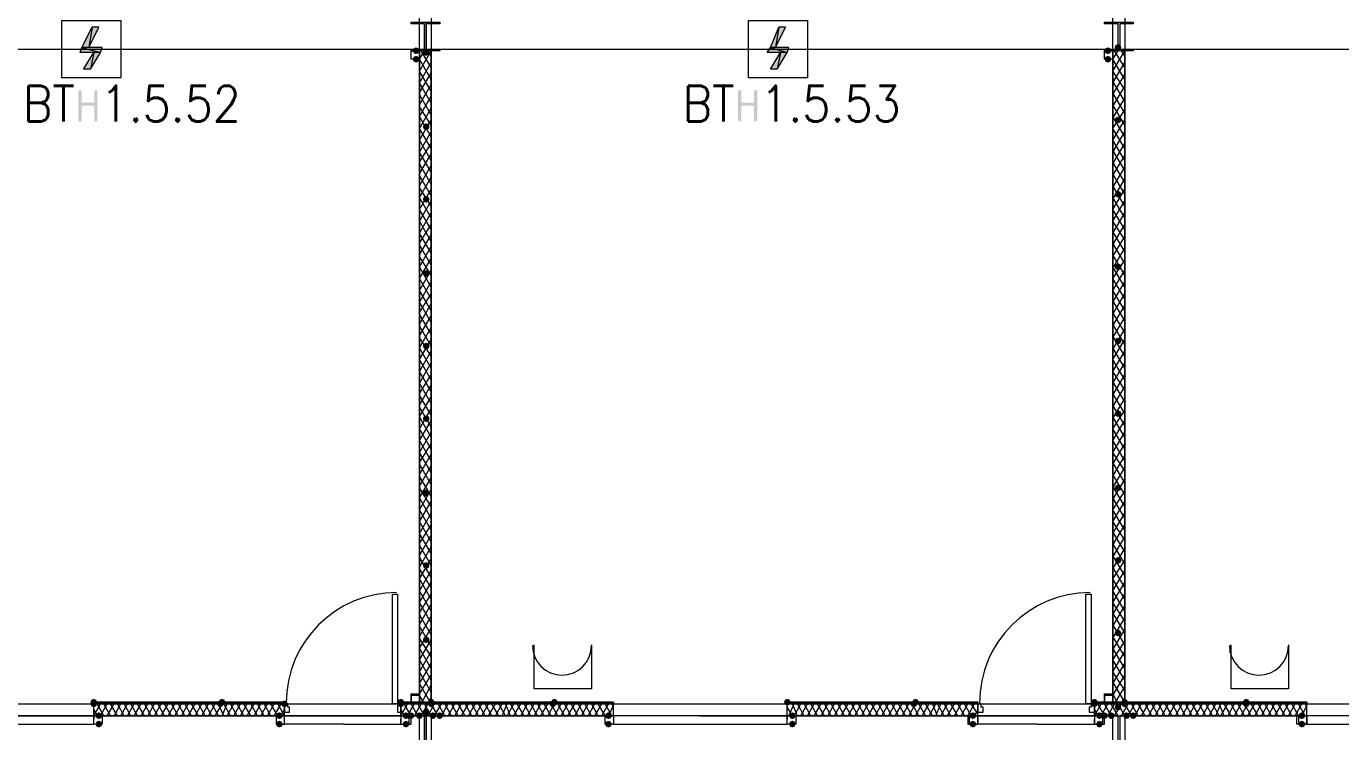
# Model space of a CAD drawing. Header units: millimetres. Extents: x 0 to 420, y 0 to 297.
# Drawn here: x 190.33 to 223.31, y 187.01 to 204.7 of the extents above; entities that cross this region are included whole.
import ezdxf

# ---------------------------------------------------------------- set-up
doc = ezdxf.new("R2010")
doc.units = ezdxf.units.MM
doc.styles.get("Standard").update_dxf_attribs({"font": 'STANDARD'})

msp = doc.modelspace()

# ---------------------------------------------------------------- hatches: boundary and pattern name
h = msp.add_hatch(color=1)
h.paths.add_polyline_path([(192.151001, 204.681666), (191.981668, 204.681666), (191.897001, 204.173666)], flags=0)
h.paths.add_polyline_path([(191.981668, 204.681666), (191.897001, 204.173666), (191.727668, 204.173666)], flags=0)
h = msp.add_hatch(color=1)
h.paths.add_polyline_path([(209.380668, 204.681666), (209.211334, 204.681666), (209.126668, 204.173666)], flags=0)
h.paths.add_polyline_path([(209.211334, 204.681666), (209.126668, 204.173666), (208.999668, 204.173666)], flags=0)
h = msp.add_hatch(color=1)
h.paths.add_polyline_path([(192.235668, 204.173666), (191.727668, 204.173666), (192.193334, 204.046666)], flags=0)
h.paths.add_polyline_path([(191.727668, 204.173666), (192.193334, 204.046666), (191.685334, 204.046666)], flags=0)
for color, points in [(7, [(200.194333, 204.089), (200.169463, 204.029204), (200.109667, 204.004333), (200.049871, 204.029204), (200.025, 204.089), (200.049871, 204.148796), (200.109667, 204.173667), (200.169462, 204.148796)]), (7, [(200.448333, 204.046667), (200.423463, 203.986871), (200.363667, 203.962), (200.303871, 203.986871), (200.279, 204.046667), (200.303871, 204.106462), (200.363667, 204.131333), (200.423462, 204.106463)]), (7, [(217.551, 204.089), (217.526129, 204.029204), (217.466333, 204.004333), (217.406538, 204.029204), (217.381667, 204.089), (217.406537, 204.148796), (217.466333, 204.173667), (217.526129, 204.148796)]), (7, [(217.805, 204.173667), (217.780129, 204.113871), (217.720333, 204.089), (217.660538, 204.113871), (217.635667, 204.173667), (217.660537, 204.233462), (217.720333, 204.258333), (217.780129, 204.233463)]), (7, [(200.194333, 203.877333), (200.169463, 203.817537), (200.109667, 203.792667), (200.049871, 203.817537), (200.025, 203.877333), (200.049871, 203.937129), (200.109667, 203.962), (200.169462, 203.937129)]), (7, [(217.551, 203.877333), (217.526129, 203.817537), (217.466333, 203.792667), (217.406538, 203.817537), (217.381667, 203.877333), (217.406537, 203.937129), (217.466333, 203.962), (217.526129, 203.937129)]), (7, [(191.637708, 202.350687), (191.637708, 203.067267), (191.647699, 203.097032), (191.677947, 203.106954), (191.707713, 203.097032), (191.717634, 203.067267), (191.717634, 202.788352), (192.035686, 202.788352), (192.035686, 203.067267), (192.045607, 203.097032), (192.075373, 203.106954), (192.105414, 203.097032), (192.115612, 203.067267), (192.115612, 202.350687), (192.105414, 202.320921), (192.075373, 202.310999), (192.045607, 202.320921), (192.035686, 202.350687), (192.035686, 202.708977), (191.717634, 202.708977), (191.717634, 202.350687), (191.707713, 202.320921), (191.677947, 202.310999), (191.647699, 202.320921)]), (7, [(208.190041, 202.350687), (208.190041, 203.067267), (208.200032, 203.097032), (208.23028, 203.106954), (208.260046, 203.097032), (208.269968, 203.067267), (208.269968, 202.788352), (208.588019, 202.788352), (208.588019, 203.067267), (208.597941, 203.097032), (208.627706, 203.106954), (208.657748, 203.097032), (208.667945, 203.067267), (208.667945, 202.350687), (208.657748, 202.320921), (208.627706, 202.310999), (208.597941, 202.320921), (208.588019, 202.350687), (208.588019, 202.708977), (208.269968, 202.708977), (208.269968, 202.350687), (208.260046, 202.320921), (208.23028, 202.310999), (208.200032, 202.320921)]), (7, [(200.448333, 202.184), (200.423463, 202.124204), (200.363667, 202.099333), (200.303871, 202.124204), (200.279, 202.184), (200.303871, 202.243796), (200.363667, 202.268667), (200.423462, 202.243796)]), (7, [(217.805, 202.353333), (217.780129, 202.293537), (217.720333, 202.268667), (217.660538, 202.293537), (217.635667, 202.353333), (217.660537, 202.413129), (217.720333, 202.438), (217.780129, 202.413129)]), (7, [(217.805, 200.490667), (217.780129, 200.430871), (217.720333, 200.406), (217.660538, 200.430871), (217.635667, 200.490667), (217.660537, 200.550462), (217.720333, 200.575333), (217.780129, 200.550463)]), (7, [(200.448333, 200.363667), (200.423463, 200.303871), (200.363667, 200.279), (200.303871, 200.303871), (200.279, 200.363667), (200.303871, 200.423462), (200.363667, 200.448333), (200.423462, 200.423463)]), (7, [(200.448333, 198.501), (200.423463, 198.441204), (200.363667, 198.416333), (200.303871, 198.441204), (200.279, 198.501), (200.303871, 198.560796), (200.363667, 198.585667), (200.423462, 198.560796)]), (7, [(217.805, 198.670333), (217.780129, 198.610537), (217.720333, 198.585667), (217.660538, 198.610537), (217.635667, 198.670333), (217.660537, 198.730129), (217.720333, 198.755), (217.780129, 198.730129)]), (7, [(217.805, 196.807667), (217.780129, 196.747871), (217.720333, 196.723), (217.660538, 196.747871), (217.635667, 196.807667), (217.660537, 196.867462), (217.720333, 196.892333), (217.780129, 196.867463)]), (7, [(200.448333, 196.680667), (200.423463, 196.620871), (200.363667, 196.596), (200.303871, 196.620871), (200.279, 196.680667), (200.303871, 196.740462), (200.363667, 196.765333), (200.423462, 196.740463)]), (7, [(200.448333, 194.860333), (200.423463, 194.800537), (200.363667, 194.775667), (200.303871, 194.800537), (200.279, 194.860333), (200.303871, 194.920129), (200.363667, 194.945), (200.423462, 194.920129)]), (7, [(217.805, 194.987333), (217.780129, 194.927537), (217.720333, 194.902667), (217.660538, 194.927537), (217.635667, 194.987333), (217.660537, 195.047129), (217.720333, 195.072), (217.780129, 195.047129)]), (7, [(200.448333, 192.997667), (200.423463, 192.937871), (200.363667, 192.913), (200.303871, 192.937871), (200.279, 192.997667), (200.303871, 193.057462), (200.363667, 193.082333), (200.423462, 193.057463)]), (7, [(217.805, 193.124667), (217.780129, 193.064871), (217.720333, 193.04), (217.660538, 193.064871), (217.635667, 193.124667), (217.660537, 193.184462), (217.720333, 193.209333), (217.780129, 193.184463)]), (7, [(217.805, 191.304333), (217.780129, 191.244537), (217.720333, 191.219667), (217.660538, 191.244537), (217.635667, 191.304333), (217.660537, 191.364129), (217.720333, 191.389), (217.780129, 191.364129)]), (7, [(200.448333, 191.177333), (200.423463, 191.117537), (200.363667, 191.092667), (200.303871, 191.117537), (200.279, 191.177333), (200.303871, 191.237129), (200.363667, 191.262), (200.423462, 191.237129)]), (7, [(200.448333, 189.314667), (200.423463, 189.254871), (200.363667, 189.23), (200.303871, 189.254871), (200.279, 189.314667), (200.303871, 189.374462), (200.363667, 189.399333), (200.423462, 189.374463)]), (7, [(217.805, 189.484), (217.780129, 189.424204), (217.720333, 189.399333), (217.660538, 189.424204), (217.635667, 189.484), (217.660537, 189.543796), (217.720333, 189.568667), (217.780129, 189.543796)]), (254, [(192.108667, 187.748333), (192.083796, 187.688538), (192.024, 187.663667), (191.964204, 187.688538), (191.939333, 187.748333), (191.964204, 187.808129), (192.024, 187.833), (192.083796, 187.808129)]), (254, [(192.108667, 187.748333), (192.083796, 187.688538), (192.024, 187.663667), (191.964204, 187.688538), (191.939333, 187.748333), (191.964204, 187.808129), (192.024, 187.833), (192.083796, 187.808129)]), (7, [(192.108667, 187.706), (192.083796, 187.646204), (192.024, 187.621333), (191.964204, 187.646204), (191.939333, 187.706), (191.964204, 187.765796), (192.024, 187.790667), (192.083796, 187.765796)]), (254, [(195.283667, 187.706), (195.258796, 187.646204), (195.199, 187.621333), (195.139204, 187.646204), (195.114333, 187.706), (195.139204, 187.765796), (195.199, 187.790667), (195.258796, 187.765796)]), (254, [(195.326, 187.748333), (195.301129, 187.688538), (195.241333, 187.663667), (195.181538, 187.688538), (195.156667, 187.748333), (195.181537, 187.808129), (195.241333, 187.833), (195.301129, 187.808129)]), (7, [(196.892333, 187.706), (196.867462, 187.646204), (196.807667, 187.621333), (196.747871, 187.646204), (196.723, 187.706), (196.747871, 187.765796), (196.807667, 187.790667), (196.867462, 187.765796)]), (254, [(199.813333, 187.748333), (199.788462, 187.688538), (199.728667, 187.663667), (199.668871, 187.688538), (199.644, 187.748333), (199.668871, 187.808129), (199.728667, 187.833), (199.788462, 187.808129)]), (254, [(199.813333, 187.706), (199.788462, 187.646204), (199.728667, 187.621333), (199.668871, 187.646204), (199.644, 187.706), (199.668871, 187.765796), (199.728667, 187.790667), (199.788462, 187.765796)]), (254, [(200.575333, 187.748333), (200.550462, 187.688538), (200.490667, 187.663667), (200.430871, 187.688538), (200.406, 187.748333), (200.430871, 187.808129), (200.490667, 187.833), (200.550462, 187.808129)]), (254, [(200.575333, 187.748333), (200.550462, 187.688538), (200.490667, 187.663667), (200.430871, 187.688538), (200.406, 187.748333), (200.430871, 187.808129), (200.490667, 187.833), (200.550462, 187.808129)]), (254, [(200.575333, 187.706), (200.550462, 187.646204), (200.490667, 187.621333), (200.430871, 187.646204), (200.406, 187.706), (200.430871, 187.765796), (200.490667, 187.790667), (200.550462, 187.765796)]), (254, [(200.575333, 187.706), (200.550462, 187.646204), (200.490667, 187.621333), (200.430871, 187.646204), (200.406, 187.706), (200.430871, 187.765796), (200.490667, 187.790667), (200.550462, 187.765796)]), (254, [(203.623333, 187.706), (203.598462, 187.646204), (203.538667, 187.621333), (203.478871, 187.646204), (203.454, 187.706), (203.478871, 187.765796), (203.538667, 187.790667), (203.598462, 187.765796)]), (254, [(203.665667, 187.748333), (203.640796, 187.688538), (203.581, 187.663667), (203.521204, 187.688538), (203.496333, 187.748333), (203.521204, 187.808129), (203.581, 187.833), (203.640796, 187.808129)]), (254, [(209.507667, 187.748333), (209.482796, 187.688538), (209.423, 187.663667), (209.363204, 187.688538), (209.338333, 187.748333), (209.363204, 187.808129), (209.423, 187.833), (209.482796, 187.808129)]), (254, [(209.507667, 187.748333), (209.482796, 187.688538), (209.423, 187.663667), (209.363204, 187.688538), (209.338333, 187.748333), (209.363204, 187.808129), (209.423, 187.833), (209.482796, 187.808129)]), (254, [(212.682667, 187.706), (212.657796, 187.646204), (212.598, 187.621333), (212.538204, 187.646204), (212.513333, 187.706), (212.538204, 187.765796), (212.598, 187.790667), (212.657796, 187.765796)]), (254, [(212.725, 187.748333), (212.700129, 187.688538), (212.640333, 187.663667), (212.580537, 187.688538), (212.555667, 187.748333), (212.580537, 187.808129), (212.640333, 187.833), (212.700129, 187.808129)]), (254, [(217.212333, 187.748333), (217.187462, 187.688538), (217.127667, 187.663667), (217.067871, 187.688538), (217.043, 187.748333), (217.067871, 187.808129), (217.127667, 187.833), (217.187462, 187.808129)]), (7, [(217.212333, 187.706), (217.187462, 187.646204), (217.127667, 187.621333), (217.067871, 187.646204), (217.043, 187.706), (217.067871, 187.765796), (217.127667, 187.790667), (217.187462, 187.765796)]), (254, [(217.212333, 187.706), (217.187462, 187.646204), (217.127667, 187.621333), (217.067871, 187.646204), (217.043, 187.706), (217.067871, 187.765796), (217.127667, 187.790667), (217.187462, 187.765796)]), (7, [(217.805, 187.621333), (217.780129, 187.561537), (217.720333, 187.536667), (217.660538, 187.561537), (217.635667, 187.621333), (217.660537, 187.681129), (217.720333, 187.706), (217.780129, 187.681129)]), (254, [(217.974333, 187.748333), (217.949462, 187.688538), (217.889667, 187.663667), (217.829871, 187.688538), (217.805, 187.748333), (217.829871, 187.808129), (217.889667, 187.833), (217.949462, 187.808129)]), (254, [(217.974333, 187.748333), (217.949462, 187.688538), (217.889667, 187.663667), (217.829871, 187.688538), (217.805, 187.748333), (217.829871, 187.808129), (217.889667, 187.833), (217.949462, 187.808129)]), (254, [(217.974333, 187.706), (217.949462, 187.646204), (217.889667, 187.621333), (217.829871, 187.646204), (217.805, 187.706), (217.829871, 187.765796), (217.889667, 187.790667), (217.949462, 187.765796)]), (254, [(217.974333, 187.706), (217.949462, 187.646204), (217.889667, 187.621333), (217.829871, 187.646204), (217.805, 187.706), (217.829871, 187.765796), (217.889667, 187.790667), (217.949462, 187.765796)]), (254, [(221.022333, 187.748333), (220.997462, 187.688538), (220.937667, 187.663667), (220.877871, 187.688538), (220.853, 187.748333), (220.877871, 187.808129), (220.937667, 187.833), (220.997462, 187.808129)]), (254, [(221.022333, 187.706), (220.997462, 187.646204), (220.937667, 187.621333), (220.877871, 187.646204), (220.853, 187.706), (220.877871, 187.765796), (220.937667, 187.790667), (220.997462, 187.765796)]), (7, [(192.235667, 187.409667), (192.210796, 187.349871), (192.151, 187.325), (192.091204, 187.349871), (192.066333, 187.409667), (192.091204, 187.469462), (192.151, 187.494333), (192.210796, 187.469463)]), (7, [(196.765333, 187.409667), (196.740462, 187.349871), (196.680667, 187.325), (196.620871, 187.349871), (196.596, 187.409667), (196.620871, 187.469462), (196.680667, 187.494333), (196.740462, 187.469463)]), (7, [(199.940333, 187.409667), (199.915462, 187.349871), (199.855667, 187.325), (199.795871, 187.349871), (199.771, 187.409667), (199.795871, 187.469462), (199.855667, 187.494333), (199.915462, 187.469463)]), (7, [(200.067333, 187.409667), (200.042463, 187.349871), (199.982667, 187.325), (199.922871, 187.349871), (199.898, 187.409667), (199.922871, 187.469462), (199.982667, 187.494333), (200.042462, 187.469463)]), (7, [(200.279, 187.409667), (200.254129, 187.349871), (200.194333, 187.325), (200.134538, 187.349871), (200.109667, 187.409667), (200.134537, 187.469462), (200.194333, 187.494333), (200.254129, 187.469463)]), (7, [(200.448333, 187.494333), (200.423463, 187.434537), (200.363667, 187.409667), (200.303871, 187.434537), (200.279, 187.494333), (200.303871, 187.554129), (200.363667, 187.579), (200.423462, 187.554129)]), (7, [(200.617667, 187.409667), (200.592796, 187.349871), (200.533, 187.325), (200.473204, 187.349871), (200.448333, 187.409667), (200.473204, 187.469462), (200.533, 187.494333), (200.592796, 187.469463)]), (7, [(200.787, 187.409667), (200.762129, 187.349871), (200.702333, 187.325), (200.642538, 187.349871), (200.617667, 187.409667), (200.642537, 187.469462), (200.702333, 187.494333), (200.762129, 187.469463)]), (7, [(205.020333, 187.409667), (204.995462, 187.349871), (204.935667, 187.325), (204.875871, 187.349871), (204.851, 187.409667), (204.875871, 187.469462), (204.935667, 187.494333), (204.995462, 187.469463)]), (7, [(209.634667, 187.409667), (209.609796, 187.349871), (209.55, 187.325), (209.490204, 187.349871), (209.465333, 187.409667), (209.490204, 187.469462), (209.55, 187.494333), (209.609796, 187.469463)]), (7, [(214.164333, 187.409667), (214.139462, 187.349871), (214.079667, 187.325), (214.019871, 187.349871), (213.995, 187.409667), (214.019871, 187.469462), (214.079667, 187.494333), (214.139462, 187.469463)]), (7, [(217.339333, 187.409667), (217.314462, 187.349871), (217.254667, 187.325), (217.194871, 187.349871), (217.17, 187.409667), (217.194871, 187.469462), (217.254667, 187.494333), (217.314462, 187.469463)]), (7, [(217.466333, 187.409667), (217.441462, 187.349871), (217.381667, 187.325), (217.321871, 187.349871), (217.297, 187.409667), (217.321871, 187.469462), (217.381667, 187.494333), (217.441462, 187.469463)]), (7, [(217.635667, 187.409667), (217.610796, 187.349871), (217.551, 187.325), (217.491204, 187.349871), (217.466333, 187.409667), (217.491204, 187.469462), (217.551, 187.494333), (217.610796, 187.469463)]), (7, [(218.016667, 187.409667), (217.991796, 187.349871), (217.932, 187.325), (217.872204, 187.349871), (217.847333, 187.409667), (217.872204, 187.469462), (217.932, 187.494333), (217.991796, 187.469463)]), (7, [(218.186, 187.409667), (218.161129, 187.349871), (218.101333, 187.325), (218.041538, 187.349871), (218.016667, 187.409667), (218.041537, 187.469462), (218.101333, 187.494333), (218.161129, 187.469463)]), (7, [(222.419333, 187.409667), (222.394463, 187.349871), (222.334667, 187.325), (222.274871, 187.349871), (222.25, 187.409667), (222.274871, 187.469462), (222.334667, 187.494333), (222.394462, 187.469463)]), (7, [(192.235667, 187.198), (192.210796, 187.138204), (192.151, 187.113333), (192.091204, 187.138204), (192.066333, 187.198), (192.091204, 187.257796), (192.151, 187.282667), (192.210796, 187.257796)]), (7, [(196.765333, 187.198), (196.740462, 187.138204), (196.680667, 187.113333), (196.620871, 187.138204), (196.596, 187.198), (196.620871, 187.257796), (196.680667, 187.282667), (196.740462, 187.257796)]), (7, [(199.940333, 187.198), (199.915462, 187.138204), (199.855667, 187.113333), (199.795871, 187.138204), (199.771, 187.198), (199.795871, 187.257796), (199.855667, 187.282667), (199.915462, 187.257796)]), (7, [(205.020333, 187.198), (204.995462, 187.138204), (204.935667, 187.113333), (204.875871, 187.138204), (204.851, 187.198), (204.875871, 187.257796), (204.935667, 187.282667), (204.995462, 187.257796)]), (7, [(209.634667, 187.198), (209.609796, 187.138204), (209.55, 187.113333), (209.490204, 187.138204), (209.465333, 187.198), (209.490204, 187.257796), (209.55, 187.282667), (209.609796, 187.257796)]), (7, [(214.164333, 187.198), (214.139462, 187.138204), (214.079667, 187.113333), (214.019871, 187.138204), (213.995, 187.198), (214.019871, 187.257796), (214.079667, 187.282667), (214.139462, 187.257796)]), (7, [(217.339333, 187.198), (217.314462, 187.138204), (217.254667, 187.113333), (217.194871, 187.138204), (217.17, 187.198), (217.194871, 187.257796), (217.254667, 187.282667), (217.314462, 187.257796)]), (7, [(222.419333, 187.198), (222.394463, 187.138204), (222.334667, 187.113333), (222.274871, 187.138204), (222.25, 187.198), (222.274871, 187.257796), (222.334667, 187.282667), (222.394462, 187.257796)])]:
    msp.add_hatch(color=color).paths.add_polyline_path(points, flags=0)
h = msp.add_hatch(color=1)
h.paths.add_polyline_path([(209.465334, 204.173666), (208.999668, 204.173666), (209.423001, 204.046666)], flags=0)
h.paths.add_polyline_path([(208.999668, 204.173666), (209.423001, 204.046666), (208.915001, 204.046666)], flags=0)
h = msp.add_hatch(color=1)
h.paths.add_polyline_path([(192.193334, 204.046666), (192.024001, 204.046666), (191.939334, 203.623333)], flags=0)
h.paths.add_polyline_path([(192.024001, 204.046666), (191.939334, 203.623333), (191.770001, 203.623333)], flags=0)
h = msp.add_hatch(color=1)
h.paths.add_polyline_path([(209.423001, 204.046666), (209.253668, 204.046666), (209.169001, 203.623333)], flags=0)
h.paths.add_polyline_path([(209.253668, 204.046666), (209.169001, 203.623333), (208.999668, 203.623333)], flags=0)
h = msp.add_hatch(color=7)
h.paths.add_polyline_path([(196.807667, 187.748333), (192.024, 187.748333), (196.807667, 187.706)], flags=0)
h.paths.add_polyline_path([(192.024, 187.748333), (196.807667, 187.706), (192.024, 187.706)], flags=0)
h = msp.add_hatch(color=7)
h.paths.add_polyline_path([(200.490667, 187.748333), (199.728667, 187.748333), (200.490667, 187.706)], flags=0)
h.paths.add_polyline_path([(199.728667, 187.748333), (200.490667, 187.706), (199.728667, 187.706)], flags=0)
h = msp.add_hatch(color=7)
h.paths.add_polyline_path([(205.062667, 187.748333), (200.490667, 187.748333), (205.062667, 187.706)], flags=0)
h.paths.add_polyline_path([(200.490667, 187.748333), (205.062667, 187.706), (200.490667, 187.706)], flags=0)
h = msp.add_hatch(color=7)
h.paths.add_polyline_path([(214.206667, 187.748333), (209.423, 187.748333), (214.206667, 187.706)], flags=0)
h.paths.add_polyline_path([(209.423, 187.748333), (214.206667, 187.706), (209.423, 187.706)], flags=0)
h = msp.add_hatch(color=7)
h.paths.add_polyline_path([(217.889667, 187.748333), (217.127667, 187.748333), (217.889667, 187.706)], flags=0)
h.paths.add_polyline_path([(217.127667, 187.748333), (217.889667, 187.706), (217.127667, 187.706)], flags=0)
h = msp.add_hatch(color=7)
h.paths.add_polyline_path([(222.461667, 187.748333), (217.889667, 187.748333), (222.461667, 187.706)], flags=0)
h.paths.add_polyline_path([(217.889667, 187.748333), (222.461667, 187.706), (217.889667, 187.706)], flags=0)

# ---------------------------------------------------------------- linework, layer by layer
at = {"color": 7, "lineweight": 0}
for points in [[(200.194333, 222.207667), (183.091667, 222.207667), (183.091667, 187.706), (200.194333, 187.706)], [(217.593333, 222.207667), (200.490667, 222.207667), (200.490667, 187.706), (217.593333, 187.706)], [(217.889667, 222.207667), (217.889667, 187.706), (234.992333, 187.706), (234.992333, 222.207667)], [(200.702333, 204.089), (199.982667, 204.089), (199.982667, 204.131333), (200.321333, 204.131333), (200.321333, 204.766333), (199.982667, 204.766333), (199.982667, 204.808667), (200.702333, 204.808667), (200.702333, 204.766333), (200.363667, 204.766333), (200.363667, 204.131333), (200.702333, 204.131333)], [(218.101333, 204.089), (217.381667, 204.089), (217.381667, 204.131333), (217.720333, 204.131333), (217.720333, 204.766333), (217.381667, 204.766333), (217.381667, 204.808667), (218.101333, 204.808667), (218.101333, 204.766333), (217.762667, 204.766333), (217.762667, 204.131333), (218.101333, 204.131333)], [(200.194333, 203.877333), (199.982667, 203.877333), (199.982667, 204.089), (200.194333, 204.089), (200.194333, 203.877333), (199.982667, 203.877333), (199.982667, 204.089), (200.194333, 204.089)], [(217.593333, 203.877333), (217.381667, 203.877333), (217.381667, 204.089), (217.593333, 204.089), (217.593333, 203.877333), (217.381667, 203.877333), (217.381667, 204.089), (217.593333, 204.089)], [(199.644, 190.457667), (199.644, 187.706), (199.517, 187.706), (199.517, 190.457667)], [(217.043, 190.457667), (217.043, 187.706), (216.916, 187.706), (216.916, 190.457667)], [(196.807667, 187.748333), (192.024, 187.748333), (196.807667, 187.706)], [(192.024, 187.748333), (196.807667, 187.706), (192.024, 187.706)], [(196.807667, 187.748333), (196.807667, 187.706), (192.024, 187.706), (192.024, 187.748333), (196.807667, 187.748333), (192.024, 187.748333), (192.024, 187.706), (196.807667, 187.706)], [(196.934667, 187.494333), (196.934667, 187.621333), (196.892333, 187.621333), (196.892333, 187.706), (196.807667, 187.706), (196.807667, 187.494333)], [(196.807667, 187.706), (196.807667, 187.494333)], [(199.728667, 187.494333), (199.728667, 187.706), (199.644, 187.706), (199.644, 187.621333), (199.644, 187.494333)], [(200.490667, 187.748333), (199.728667, 187.748333), (200.490667, 187.706)], [(199.728667, 187.748333), (200.490667, 187.706), (199.728667, 187.706)], [(199.728667, 187.706), (200.490667, 187.706), (200.490667, 187.748333), (199.728667, 187.748333)], [(199.728667, 187.706), (200.490667, 187.706), (200.490667, 187.748333), (199.728667, 187.748333)], [(199.728667, 187.706), (199.728667, 187.494333)], [(200.194333, 187.706), (199.982667, 187.706), (199.982667, 187.96), (200.194333, 187.96)], [(200.194333, 187.748333), (200.194333, 187.917667), (199.982667, 187.917667), (199.982667, 187.748333)], [(205.062667, 187.748333), (200.490667, 187.748333), (205.062667, 187.706)], [(200.490667, 187.748333), (205.062667, 187.706), (200.490667, 187.706)], [(205.062667, 187.748333), (205.062667, 187.706), (200.490667, 187.706), (200.490667, 187.748333), (205.062667, 187.748333), (200.490667, 187.748333), (200.490667, 187.706), (205.062667, 187.706)], [(214.206667, 187.748333), (209.423, 187.748333), (214.206667, 187.706)], [(209.423, 187.748333), (214.206667, 187.706), (209.423, 187.706)], [(214.206667, 187.748333), (214.206667, 187.706), (209.423, 187.706), (209.423, 187.748333), (214.206667, 187.748333), (209.423, 187.748333), (209.423, 187.706), (214.206667, 187.706)], [(214.333667, 187.494333), (214.333667, 187.621333), (214.291333, 187.621333), (214.291333, 187.706), (214.206667, 187.706), (214.206667, 187.494333)], [(214.206667, 187.706), (214.206667, 187.494333)], [(217.127667, 187.494333), (217.127667, 187.706), (217.043, 187.706), (217.043, 187.621333), (217.000667, 187.621333), (217.000667, 187.494333)], [(217.889667, 187.748333), (217.127667, 187.748333), (217.889667, 187.706)], [(217.127667, 187.748333), (217.889667, 187.706), (217.127667, 187.706)], [(217.127667, 187.706), (217.889667, 187.706), (217.889667, 187.748333), (217.127667, 187.748333)], [(217.127667, 187.706), (217.889667, 187.706), (217.889667, 187.748333), (217.127667, 187.748333)], [(217.127667, 187.706), (217.127667, 187.494333)], [(217.593333, 187.706), (217.381667, 187.706), (217.381667, 187.96), (217.593333, 187.96)], [(217.593333, 187.748333), (217.593333, 187.917667), (217.381667, 187.917667), (217.381667, 187.748333)], [(222.461667, 187.748333), (217.889667, 187.748333), (222.461667, 187.706)], [(217.889667, 187.748333), (222.461667, 187.706), (217.889667, 187.706)], [(222.461667, 187.748333), (222.461667, 187.706), (217.889667, 187.706), (217.889667, 187.748333), (222.461667, 187.748333), (217.889667, 187.748333), (217.889667, 187.706), (222.461667, 187.706)], [(200.194333, 187.409667), (183.091667, 187.409667), (183.091667, 176.276), (200.194333, 176.276)], [(196.596, 187.198), (196.807667, 187.198), (196.807667, 187.409667), (196.596, 187.409667), (196.596, 187.198), (196.807667, 187.198), (196.807667, 187.409667), (196.596, 187.409667)], [(200.702333, 186.69), (199.982667, 186.69), (199.982667, 186.732333), (200.321333, 186.732333), (200.321333, 187.409667), (199.982667, 187.409667), (200.702333, 187.409667), (200.363667, 187.409667), (200.363667, 186.732333), (200.702333, 186.732333)], [(217.593333, 187.409667), (200.490667, 187.409667), (200.490667, 176.276), (217.593333, 176.276)], [(204.851, 187.409667), (205.062667, 187.409667), (205.062667, 187.198), (204.851, 187.198), (204.851, 187.409667), (205.062667, 187.409667), (205.062667, 187.198), (204.851, 187.198)], [(213.952667, 187.198), (214.206667, 187.198), (214.206667, 187.409667), (213.952667, 187.409667)], [(213.995, 187.198), (213.995, 187.409667), (214.206667, 187.409667), (214.206667, 187.198)], [(218.101333, 186.69), (217.381667, 186.69), (217.381667, 186.732333), (217.720333, 186.732333), (217.720333, 187.409667), (217.381667, 187.409667), (218.101333, 187.409667), (217.762667, 187.409667), (217.762667, 186.732333), (218.101333, 186.732333)], [(217.889667, 176.276), (235.500333, 176.276), (235.500333, 187.409667), (217.889667, 187.409667)], [(222.207667, 187.409667), (222.461667, 187.409667), (222.461667, 187.198), (222.207667, 187.198)], [(222.25, 187.409667), (222.25, 187.198), (222.461667, 187.198), (222.461667, 187.409667)]]:
    msp.add_lwpolyline(points, close=True, dxfattribs=at)
at = {"color": 1, "lineweight": 0}
for points in [[(192.701334, 203.411666), (191.219668, 203.411666), (191.219668, 204.850999), (192.701334, 204.850999)], [(209.931001, 203.411666), (208.449334, 203.411666), (208.449334, 204.850999), (209.931001, 204.850999)], [(191.981668, 204.681666), (191.897001, 204.173666), (191.727668, 204.173666)], [(192.151001, 204.681666), (191.981668, 204.681666), (191.897001, 204.173666)], [(209.211334, 204.681666), (209.126668, 204.173666), (208.999668, 204.173666)], [(209.380668, 204.681666), (209.211334, 204.681666), (209.126668, 204.173666)], [(191.727668, 204.173666), (192.193334, 204.046666), (191.685334, 204.046666)], [(192.235668, 204.173666), (191.727668, 204.173666), (192.193334, 204.046666)], [(208.999668, 204.173666), (209.423001, 204.046666), (208.915001, 204.046666)], [(209.465334, 204.173666), (208.999668, 204.173666), (209.423001, 204.046666)], [(192.024001, 204.046666), (191.939334, 203.623333), (191.770001, 203.623333)], [(192.193334, 204.046666), (192.024001, 204.046666), (191.939334, 203.623333)], [(209.253668, 204.046666), (209.169001, 203.623333), (208.999668, 203.623333)], [(209.423001, 204.046666), (209.253668, 204.046666), (209.169001, 203.623333)]]:
    msp.add_lwpolyline(points, close=True, dxfattribs=at)
at = {"color": 7, "lineweight": 0}
for points in [[(200.363667, 204.089), (200.363667, 204.808667)], [(217.720333, 204.089), (217.720333, 204.808667)], [(199.982667, 204.089), (199.982667, 204.131333)], [(200.194333, 204.089), (200.194333, 204.131333)], [(200.533, 204.089), (200.533, 204.131333)], [(200.702333, 204.089), (200.702333, 204.131333)], [(217.381667, 204.089), (217.381667, 204.131333)], [(217.551, 204.089), (217.551, 204.131333)], [(217.932, 204.089), (217.932, 204.131333)], [(218.101333, 204.089), (218.101333, 204.131333)], [(200.194333, 203.877333), (200.321333, 204.089)], [(200.194333, 203.581), (200.490667, 204.089)], [(200.490667, 187.706), (200.490667, 204.089), (200.194333, 204.089), (200.194333, 187.706)], [(200.490667, 203.369333), (200.194333, 203.877333)], [(200.490667, 203.665667), (200.236667, 204.089)], [(200.490667, 203.962), (200.406, 204.089)], [(217.593333, 203.877333), (217.720333, 204.089)], [(217.593333, 203.581), (217.889667, 204.089)], [(217.889667, 187.706), (217.889667, 204.089), (217.593333, 204.089), (217.593333, 187.706)], [(217.889667, 203.369333), (217.593333, 203.877333)], [(217.889667, 203.665667), (217.635667, 204.089)], [(217.889667, 203.962), (217.805, 204.089)], [(200.194333, 203.284667), (200.490667, 203.792667)], [(200.490667, 203.073), (200.194333, 203.581)], [(200.194333, 203.030667), (200.490667, 203.538667)], [(217.593333, 203.284667), (217.889667, 203.792667)], [(217.889667, 203.115333), (217.593333, 203.581)], [(217.593333, 202.988333), (217.889667, 203.496333)], [(200.490667, 202.776667), (200.194333, 203.284667)], [(200.194333, 202.734333), (200.490667, 203.242333)], [(217.889667, 202.819), (217.593333, 203.327)], [(217.593333, 202.692), (217.889667, 203.2)], [(200.490667, 202.480333), (200.194333, 202.988333)], [(200.194333, 202.438), (200.490667, 202.946)], [(217.889667, 202.522667), (217.593333, 203.030667)], [(217.593333, 202.395667), (217.889667, 202.903667)], [(200.490667, 202.226333), (200.194333, 202.692)], [(200.194333, 202.141667), (200.490667, 202.649667)], [(217.889667, 202.226333), (217.593333, 202.734333)], [(217.593333, 202.141667), (217.889667, 202.607333)], [(200.490667, 201.93), (200.194333, 202.438)], [(200.194333, 201.845333), (200.490667, 202.353333)], [(217.889667, 201.93), (217.593333, 202.438)], [(217.593333, 201.845333), (217.889667, 202.353333)], [(200.490667, 201.633667), (200.194333, 202.141667)], [(200.194333, 201.549), (200.490667, 202.057)], [(200.490667, 201.337333), (200.194333, 201.845333)], [(217.889667, 201.633667), (217.593333, 202.141667)], [(217.593333, 201.549), (217.889667, 202.057)], [(217.889667, 201.337333), (217.593333, 201.845333)], [(200.194333, 201.295), (200.490667, 201.760667)], [(200.490667, 201.041), (200.194333, 201.549)], [(200.194333, 200.998667), (200.490667, 201.506667)], [(217.593333, 201.252667), (217.889667, 201.760667)], [(217.889667, 201.083333), (217.593333, 201.591333)], [(200.490667, 200.744667), (200.194333, 201.252667)], [(200.194333, 200.702333), (200.490667, 201.210333)], [(217.593333, 200.956333), (217.889667, 201.464333)], [(217.889667, 200.787), (217.593333, 201.295)], [(217.593333, 200.66), (217.889667, 201.168)], [(200.490667, 200.448333), (200.194333, 200.956333)], [(200.194333, 200.406), (200.490667, 200.914)], [(217.889667, 200.490667), (217.593333, 200.998667)], [(217.593333, 200.363667), (217.889667, 200.871667)], [(200.490667, 200.194333), (200.194333, 200.66)], [(200.194333, 200.109667), (200.490667, 200.617667)], [(217.889667, 200.194333), (217.593333, 200.702333)], [(217.593333, 200.109667), (217.889667, 200.617667)], [(200.490667, 199.898), (200.194333, 200.406)], [(200.194333, 199.813333), (200.490667, 200.321333)], [(217.889667, 199.898), (217.593333, 200.406)], [(217.593333, 199.813333), (217.889667, 200.321333)], [(200.490667, 199.601667), (200.194333, 200.109667)], [(200.194333, 199.517), (200.490667, 200.025)], [(217.889667, 199.601667), (217.593333, 200.109667)], [(217.593333, 199.517), (217.889667, 200.025)], [(200.490667, 199.305333), (200.194333, 199.813333)], [(200.194333, 199.263), (200.490667, 199.728667)], [(200.490667, 199.009), (200.194333, 199.517)], [(217.889667, 199.347667), (217.593333, 199.813333)], [(217.593333, 199.220667), (217.889667, 199.728667)], [(217.889667, 199.051333), (217.593333, 199.559333)], [(200.194333, 198.966667), (200.490667, 199.474667)], [(200.490667, 198.712667), (200.194333, 199.220667)], [(217.593333, 198.924333), (217.889667, 199.432333)], [(217.889667, 198.755), (217.593333, 199.263)], [(200.194333, 198.670333), (200.490667, 199.178333)], [(200.490667, 198.458667), (200.194333, 198.924333)], [(200.194333, 198.374), (200.490667, 198.882)], [(217.593333, 198.628), (217.889667, 199.136)], [(217.889667, 198.458667), (217.593333, 198.966667)], [(200.490667, 198.162333), (200.194333, 198.670333)], [(200.194333, 198.077667), (200.490667, 198.585667)], [(217.593333, 198.374), (217.889667, 198.839667)], [(217.889667, 198.162333), (217.593333, 198.670333)], [(217.593333, 198.077667), (217.889667, 198.585667)], [(200.490667, 197.866), (200.194333, 198.374)], [(200.194333, 197.781333), (200.490667, 198.289333)], [(217.889667, 197.866), (217.593333, 198.374)], [(217.593333, 197.781333), (217.889667, 198.289333)], [(200.490667, 197.569667), (200.194333, 198.077667)], [(200.194333, 197.527333), (200.490667, 197.993)], [(217.889667, 197.569667), (217.593333, 198.077667)], [(217.593333, 197.485), (217.889667, 197.993)], [(200.490667, 197.273333), (200.194333, 197.781333)], [(200.194333, 197.231), (200.490667, 197.739)], [(217.889667, 197.315667), (217.593333, 197.823667)], [(217.593333, 197.188667), (217.889667, 197.696667)], [(200.490667, 196.977), (200.194333, 197.485)], [(200.194333, 196.934667), (200.490667, 197.442667)], [(217.889667, 197.019333), (217.593333, 197.527333)], [(217.593333, 196.892333), (217.889667, 197.400333)], [(217.889667, 196.723), (217.593333, 197.231)], [(200.490667, 196.680667), (200.194333, 197.188667)], [(200.194333, 196.638333), (200.490667, 197.146333)], [(200.490667, 196.426667), (200.194333, 196.892333)], [(217.593333, 196.596), (217.889667, 197.104)], [(217.889667, 196.426667), (217.593333, 196.934667)], [(200.194333, 196.342), (200.490667, 196.85)], [(200.490667, 196.130333), (200.194333, 196.638333)], [(200.194333, 196.045667), (200.490667, 196.553667)], [(217.593333, 196.342), (217.889667, 196.85)], [(217.889667, 196.130333), (217.593333, 196.638333)], [(217.593333, 196.045667), (217.889667, 196.553667)], [(200.490667, 195.834), (200.194333, 196.342)], [(200.194333, 195.749333), (200.490667, 196.257333)], [(217.889667, 195.834), (217.593333, 196.342)], [(217.593333, 195.749333), (217.889667, 196.257333)], [(200.490667, 195.537667), (200.194333, 196.045667)], [(200.194333, 195.495333), (200.490667, 195.961)], [(217.889667, 195.58), (217.593333, 196.045667)], [(217.593333, 195.453), (217.889667, 195.961)], [(200.490667, 195.241333), (200.194333, 195.749333)], [(200.194333, 195.199), (200.490667, 195.707)], [(217.889667, 195.283667), (217.593333, 195.791667)], [(217.593333, 195.156667), (217.889667, 195.664667)], [(200.490667, 194.945), (200.194333, 195.453)], [(200.194333, 194.902667), (200.490667, 195.410667)], [(217.889667, 194.987333), (217.593333, 195.495333)], [(217.593333, 194.860333), (217.889667, 195.368333)], [(200.490667, 194.648667), (200.194333, 195.156667)], [(200.194333, 194.606333), (200.490667, 195.114333)], [(200.490667, 194.394667), (200.194333, 194.902667)], [(217.889667, 194.691), (217.593333, 195.199)], [(217.593333, 194.606333), (217.889667, 195.072)], [(217.889667, 194.394667), (217.593333, 194.902667)], [(200.194333, 194.31), (200.490667, 194.818)], [(200.490667, 194.098333), (200.194333, 194.606333)], [(217.593333, 194.31), (217.889667, 194.818)], [(217.889667, 194.098333), (217.593333, 194.606333)], [(200.194333, 194.013667), (200.490667, 194.521667)], [(200.490667, 193.802), (200.194333, 194.31)], [(217.593333, 194.013667), (217.889667, 194.521667)], [(217.889667, 193.802), (217.593333, 194.31)], [(200.194333, 193.759667), (200.490667, 194.225333)], [(200.490667, 193.505667), (200.194333, 194.013667)], [(200.194333, 193.463333), (200.490667, 193.971333)], [(217.593333, 193.717333), (217.889667, 194.225333)], [(217.889667, 193.548), (217.593333, 194.013667)], [(217.593333, 193.421), (217.889667, 193.929)], [(200.490667, 193.209333), (200.194333, 193.717333)], [(200.194333, 193.167), (200.490667, 193.675)], [(217.889667, 193.251667), (217.593333, 193.759667)], [(217.593333, 193.124667), (217.889667, 193.632667)], [(200.490667, 192.913), (200.194333, 193.421)], [(200.194333, 192.870667), (200.490667, 193.378667)], [(217.889667, 192.955333), (217.593333, 193.463333)], [(217.593333, 192.828333), (217.889667, 193.336333)], [(200.490667, 192.659), (200.194333, 193.124667)], [(200.194333, 192.574333), (200.490667, 193.082333)], [(217.889667, 192.659), (217.593333, 193.167)], [(217.593333, 192.574333), (217.889667, 193.04)], [(200.490667, 192.362667), (200.194333, 192.870667)], [(200.194333, 192.278), (200.490667, 192.786)], [(217.889667, 192.362667), (217.593333, 192.870667)], [(217.593333, 192.278), (217.889667, 192.786)], [(200.490667, 192.066333), (200.194333, 192.574333)], [(200.194333, 191.981667), (200.490667, 192.489667)], [(200.490667, 191.77), (200.194333, 192.278)], [(217.889667, 192.066333), (217.593333, 192.574333)], [(217.593333, 191.981667), (217.889667, 192.489667)], [(217.889667, 191.812333), (217.593333, 192.278)], [(200.194333, 191.727667), (200.490667, 192.193333)], [(200.490667, 191.473667), (200.194333, 191.981667)], [(200.194333, 191.431333), (200.490667, 191.939333)], [(217.593333, 191.685333), (217.889667, 192.193333)], [(217.889667, 191.516), (217.593333, 192.024)], [(200.490667, 191.177333), (200.194333, 191.685333)], [(200.194333, 191.135), (200.490667, 191.643)], [(217.593333, 191.389), (217.889667, 191.897)], [(217.889667, 191.219667), (217.593333, 191.727667)], [(217.593333, 191.092667), (217.889667, 191.600667)], [(200.490667, 190.881), (200.194333, 191.389)], [(200.194333, 190.838667), (200.490667, 191.346667)], [(217.889667, 190.923333), (217.593333, 191.431333)], [(217.593333, 190.838667), (217.889667, 191.304333)], [(200.490667, 190.627), (200.194333, 191.092667)], [(200.194333, 190.542333), (200.490667, 191.050333)], [(217.889667, 190.627), (217.593333, 191.135)], [(217.593333, 190.542333), (217.889667, 191.050333)], [(200.490667, 190.330667), (200.194333, 190.838667)], [(200.194333, 190.246), (200.490667, 190.754)], [(217.889667, 190.330667), (217.593333, 190.838667)], [(217.593333, 190.246), (217.889667, 190.754)], [(199.622833, 190.5), (199.339325, 190.485684), (199.064006, 190.443666), (198.798272, 190.37534), (198.543515, 190.282099), (198.30113, 190.165337), (198.072509, 190.026448), (197.859048, 189.866824), (197.662139, 189.687861), (197.483176, 189.490952), (197.323552, 189.277491), (197.184663, 189.04887), (197.067901, 188.806485), (196.97466, 188.551728), (196.906334, 188.285994), (196.864316, 188.010675), (196.85, 187.727167)], [(200.490667, 190.034333), (200.194333, 190.542333)], [(200.194333, 189.992), (200.490667, 190.457667)], [(217.021833, 190.5), (216.738325, 190.485684), (216.463006, 190.443666), (216.197272, 190.37534), (215.942515, 190.282099), (215.70013, 190.165337), (215.471509, 190.026448), (215.258048, 189.866824), (215.061139, 189.687861), (214.882176, 189.490952), (214.722552, 189.277491), (214.583663, 189.04887), (214.466901, 188.806485), (214.37366, 188.551728), (214.305334, 188.285994), (214.263316, 188.010675), (214.249, 187.727167)], [(217.889667, 190.034333), (217.593333, 190.542333)], [(217.593333, 189.949667), (217.889667, 190.457667)], [(200.490667, 189.738), (200.194333, 190.246)], [(200.194333, 189.695667), (200.490667, 190.203667)], [(200.490667, 189.441667), (200.194333, 189.949667)], [(217.889667, 189.780333), (217.593333, 190.246)], [(217.593333, 189.653333), (217.889667, 190.161333)], [(217.889667, 189.484), (217.593333, 189.992)], [(200.194333, 189.399333), (200.490667, 189.907333)], [(200.490667, 189.145333), (200.194333, 189.653333)], [(217.593333, 189.357), (217.889667, 189.865)], [(217.889667, 189.187667), (217.593333, 189.695667)], [(200.194333, 189.103), (200.490667, 189.611)], [(200.490667, 188.891333), (200.194333, 189.357)], [(200.194333, 188.806667), (200.490667, 189.314667)], [(217.593333, 189.060667), (217.889667, 189.568667)], [(217.889667, 188.891333), (217.593333, 189.399333)], [(200.490667, 188.595), (200.194333, 189.103)], [(200.194333, 188.510333), (200.490667, 189.018333)], [(217.593333, 188.806667), (217.889667, 189.272333)], [(217.889667, 188.595), (217.593333, 189.103)], [(217.593333, 188.510333), (217.889667, 189.018333)], [(200.490667, 188.298667), (200.194333, 188.806667)], [(200.194333, 188.214), (200.490667, 188.722)], [(217.889667, 188.298667), (217.593333, 188.806667)], [(217.593333, 188.214), (217.889667, 188.722)], [(200.490667, 188.002333), (200.194333, 188.510333)], [(200.194333, 187.96), (200.490667, 188.425667)], [(217.889667, 188.044667), (217.593333, 188.510333)], [(217.593333, 187.917667), (217.889667, 188.425667)], [(200.490667, 187.706), (200.194333, 188.214)], [(200.236667, 187.706), (200.490667, 188.171667)], [(217.889667, 187.748333), (217.593333, 188.256333)], [(217.635667, 187.706), (217.889667, 188.129333)], [(196.807667, 187.748333), (192.024, 187.748333), (196.807667, 187.748333), (192.024, 187.706)], [(192.024, 187.409667), (192.193333, 187.706)], [(192.024, 187.409667), (192.024, 187.706)], [(192.024, 187.409667), (192.024, 187.706)], [(196.807667, 187.706), (192.024, 187.706)], [(192.278, 187.409667), (192.108667, 187.706)], [(192.193333, 187.409667), (192.362667, 187.706)], [(192.447333, 187.409667), (192.278, 187.706)], [(192.362667, 187.409667), (192.532, 187.706)], [(192.616667, 187.409667), (192.447333, 187.706)], [(192.532, 187.409667), (192.701333, 187.706)], [(192.786, 187.409667), (192.616667, 187.706)], [(192.701333, 187.409667), (192.870667, 187.706)], [(192.955333, 187.409667), (192.786, 187.706)], [(192.870667, 187.409667), (193.04, 187.706)], [(193.124667, 187.409667), (192.955333, 187.706)], [(193.04, 187.409667), (193.209333, 187.706)], [(193.294, 187.409667), (193.124667, 187.706)], [(193.209333, 187.409667), (193.378667, 187.706)], [(193.463333, 187.409667), (193.294, 187.706)], [(193.378667, 187.409667), (193.548, 187.706)], [(193.632667, 187.409667), (193.463333, 187.706)], [(193.548, 187.409667), (193.717333, 187.706)], [(193.802, 187.409667), (193.632667, 187.706)], [(193.717333, 187.409667), (193.886667, 187.706)], [(193.971333, 187.409667), (193.802, 187.706)], [(193.886667, 187.409667), (194.056, 187.706)], [(194.140667, 187.409667), (193.971333, 187.706)], [(194.056, 187.409667), (194.225333, 187.706)], [(194.31, 187.409667), (194.140667, 187.706)], [(194.225333, 187.409667), (194.394667, 187.706)], [(194.479333, 187.409667), (194.31, 187.706)], [(194.394667, 187.409667), (194.564, 187.706)], [(194.648667, 187.409667), (194.479333, 187.706)], [(194.564, 187.409667), (194.733333, 187.706)], [(194.818, 187.409667), (194.648667, 187.706)], [(194.733333, 187.409667), (194.902667, 187.706)], [(194.987333, 187.409667), (194.818, 187.706)], [(194.902667, 187.409667), (195.072, 187.706)], [(195.156667, 187.409667), (194.987333, 187.706)], [(195.072, 187.409667), (195.241333, 187.706)], [(195.283667, 187.409667), (195.156667, 187.706)], [(195.241333, 187.409667), (195.368333, 187.706)], [(195.453, 187.409667), (195.283667, 187.706)], [(195.368333, 187.409667), (195.537667, 187.706)], [(195.622333, 187.409667), (195.453, 187.706)], [(195.537667, 187.409667), (195.707, 187.706)], [(195.791667, 187.409667), (195.622333, 187.706)], [(195.707, 187.409667), (195.876333, 187.706)], [(195.961, 187.409667), (195.791667, 187.706)], [(195.876333, 187.409667), (196.045667, 187.706)], [(196.130333, 187.409667), (195.961, 187.706)], [(196.045667, 187.409667), (196.215, 187.706)], [(196.299667, 187.409667), (196.130333, 187.706)], [(196.215, 187.409667), (196.384333, 187.706)], [(196.469, 187.409667), (196.299667, 187.706)], [(196.384333, 187.409667), (196.553667, 187.706)], [(196.638333, 187.409667), (196.469, 187.706)], [(196.553667, 187.409667), (196.723, 187.706)], [(196.807667, 187.409667), (196.638333, 187.706)], [(196.807667, 187.409667), (196.807667, 187.494333), (196.807667, 187.706)], [(200.490667, 187.706), (199.728667, 187.706), (200.490667, 187.748333), (199.728667, 187.748333)], [(199.728667, 187.409667), (199.898, 187.706)], [(199.728667, 187.409667), (199.728667, 187.494333), (199.728667, 187.706)], [(200.194333, 187.706), (199.728667, 187.706)], [(199.982667, 187.409667), (199.813333, 187.706)], [(199.898, 187.409667), (200.067333, 187.706)], [(200.152, 187.409667), (199.982667, 187.706)], [(200.067333, 187.409667), (200.236667, 187.706)], [(200.109667, 187.917667), (200.109667, 187.96)], [(200.109667, 187.706), (200.109667, 187.748333)], [(200.321333, 187.409667), (200.152, 187.706)], [(200.321333, 187.706), (200.194333, 187.917667)], [(200.236667, 187.409667), (200.406, 187.706)], [(200.490667, 187.409667), (200.321333, 187.706)], [(200.406, 187.706), (200.490667, 187.875333)], [(200.406, 187.409667), (200.575333, 187.706)], [(205.062667, 187.748333), (200.490667, 187.748333), (205.062667, 187.748333), (200.490667, 187.706)], [(200.66, 187.409667), (200.490667, 187.706)], [(205.062667, 187.706), (200.490667, 187.706)], [(200.575333, 187.409667), (200.744667, 187.706)], [(200.829333, 187.409667), (200.66, 187.706)], [(200.744667, 187.409667), (200.914, 187.706)], [(200.998667, 187.409667), (200.829333, 187.706)], [(200.914, 187.409667), (201.083333, 187.706)], [(201.168, 187.409667), (200.998667, 187.706)], [(201.083333, 187.409667), (201.252667, 187.706)], [(201.337333, 187.409667), (201.168, 187.706)], [(201.252667, 187.409667), (201.422, 187.706)], [(201.506667, 187.409667), (201.337333, 187.706)], [(201.422, 187.409667), (201.591333, 187.706)], [(201.676, 187.409667), (201.506667, 187.706)], [(201.591333, 187.409667), (201.760667, 187.706)], [(201.845333, 187.409667), (201.676, 187.706)], [(201.760667, 187.409667), (201.93, 187.706)], [(202.014667, 187.409667), (201.845333, 187.706)], [(201.93, 187.409667), (202.099333, 187.706)], [(202.184, 187.409667), (202.014667, 187.706)], [(202.099333, 187.409667), (202.268667, 187.706)], [(202.353333, 187.409667), (202.184, 187.706)], [(202.268667, 187.409667), (202.395667, 187.706)], [(202.480333, 187.409667), (202.353333, 187.706)], [(202.395667, 187.409667), (202.565, 187.706)], [(202.649667, 187.409667), (202.480333, 187.706)], [(202.565, 187.409667), (202.734333, 187.706)], [(202.819, 187.409667), (202.649667, 187.706)], [(202.734333, 187.409667), (202.903667, 187.706)], [(202.988333, 187.409667), (202.819, 187.706)], [(202.903667, 187.409667), (203.073, 187.706)], [(203.157667, 187.409667), (202.988333, 187.706)], [(203.073, 187.409667), (203.242333, 187.706)], [(203.327, 187.409667), (203.157667, 187.706)], [(203.242333, 187.409667), (203.411667, 187.706)], [(203.496333, 187.409667), (203.327, 187.706)], [(203.411667, 187.409667), (203.581, 187.706)], [(203.665667, 187.409667), (203.496333, 187.706)], [(203.581, 187.409667), (203.750333, 187.706)], [(203.835, 187.409667), (203.665667, 187.706)], [(203.750333, 187.409667), (203.919667, 187.706)], [(204.004333, 187.409667), (203.835, 187.706)], [(203.919667, 187.409667), (204.089, 187.706)], [(204.173667, 187.409667), (204.004333, 187.706)], [(204.089, 187.409667), (204.258333, 187.706)], [(204.343, 187.409667), (204.173667, 187.706)], [(204.258333, 187.409667), (204.427667, 187.706)], [(204.512333, 187.409667), (204.343, 187.706)], [(204.427667, 187.409667), (204.597, 187.706)], [(204.681667, 187.409667), (204.512333, 187.706)], [(204.597, 187.409667), (204.766333, 187.706)], [(204.851, 187.409667), (204.681667, 187.706)], [(204.766333, 187.409667), (204.935667, 187.706)], [(205.020333, 187.409667), (204.851, 187.706)], [(204.935667, 187.409667), (205.062667, 187.663667)], [(205.062667, 187.621333), (205.020333, 187.706)], [(205.062667, 187.409667), (205.062667, 187.706)], [(205.062667, 187.409667), (205.062667, 187.706)], [(214.206667, 187.748333), (209.423, 187.748333), (214.206667, 187.748333), (209.423, 187.706)], [(209.423, 187.663667), (209.465333, 187.706)], [(209.423, 187.409667), (209.423, 187.706)], [(209.423, 187.409667), (209.423, 187.706)], [(214.206667, 187.706), (209.423, 187.706)], [(209.465333, 187.409667), (209.592333, 187.706)], [(209.677, 187.409667), (209.55, 187.706)], [(209.592333, 187.409667), (209.761667, 187.706)], [(209.846333, 187.409667), (209.677, 187.706)], [(209.761667, 187.409667), (209.931, 187.706)], [(210.015667, 187.409667), (209.846333, 187.706)], [(209.931, 187.409667), (210.100333, 187.706)], [(210.185, 187.409667), (210.015667, 187.706)], [(210.100333, 187.409667), (210.269667, 187.706)], [(210.354333, 187.409667), (210.185, 187.706)], [(210.269667, 187.409667), (210.439, 187.706)], [(210.523667, 187.409667), (210.354333, 187.706)], [(210.439, 187.409667), (210.608333, 187.706)], [(210.693, 187.409667), (210.523667, 187.706)], [(210.608333, 187.409667), (210.777667, 187.706)], [(210.862333, 187.409667), (210.693, 187.706)], [(210.777667, 187.409667), (210.947, 187.706)], [(211.031667, 187.409667), (210.862333, 187.706)], [(210.947, 187.409667), (211.116333, 187.706)], [(211.201, 187.409667), (211.031667, 187.706)], [(211.116333, 187.409667), (211.285667, 187.706)], [(211.370333, 187.409667), (211.201, 187.706)], [(211.285667, 187.409667), (211.455, 187.706)], [(211.539667, 187.409667), (211.370333, 187.706)], [(211.455, 187.409667), (211.624333, 187.706)], [(211.709, 187.409667), (211.539667, 187.706)], [(211.624333, 187.409667), (211.793667, 187.706)], [(211.878333, 187.409667), (211.709, 187.706)], [(211.793667, 187.409667), (211.963, 187.706)], [(212.047667, 187.409667), (211.878333, 187.706)], [(211.963, 187.409667), (212.132333, 187.706)], [(212.217, 187.409667), (212.047667, 187.706)], [(212.132333, 187.409667), (212.301667, 187.706)], [(212.386333, 187.409667), (212.217, 187.706)], [(212.301667, 187.409667), (212.471, 187.706)], [(212.555667, 187.409667), (212.386333, 187.706)], [(212.471, 187.409667), (212.640333, 187.706)], [(212.725, 187.409667), (212.555667, 187.706)], [(212.640333, 187.409667), (212.809667, 187.706)], [(212.894333, 187.409667), (212.725, 187.706)], [(212.809667, 187.409667), (212.979, 187.706)], [(213.063667, 187.409667), (212.894333, 187.706)], [(212.979, 187.409667), (213.148333, 187.706)], [(213.190667, 187.409667), (213.063667, 187.706)], [(213.148333, 187.409667), (213.275333, 187.706)], [(213.36, 187.409667), (213.190667, 187.706)], [(213.275333, 187.409667), (213.444667, 187.706)], [(213.529333, 187.409667), (213.36, 187.706)], [(213.444667, 187.409667), (213.614, 187.706)], [(213.698667, 187.409667), (213.529333, 187.706)], [(213.614, 187.409667), (213.783333, 187.706)], [(213.868, 187.409667), (213.698667, 187.706)], [(213.783333, 187.409667), (213.952667, 187.706)], [(214.037333, 187.409667), (213.868, 187.706)], [(213.952667, 187.409667), (214.122, 187.706)], [(214.206667, 187.452), (214.037333, 187.706)], [(214.206667, 187.409667), (214.206667, 187.494333), (214.206667, 187.706)], [(217.889667, 187.706), (217.127667, 187.706), (217.889667, 187.748333), (217.127667, 187.748333)], [(217.127667, 187.409667), (217.297, 187.706)], [(217.127667, 187.409667), (217.127667, 187.494333), (217.127667, 187.706)], [(217.593333, 187.706), (217.127667, 187.706)], [(217.381667, 187.409667), (217.212333, 187.706)], [(217.297, 187.409667), (217.466333, 187.706)], [(217.551, 187.409667), (217.381667, 187.706)], [(217.466333, 187.917667), (217.466333, 187.96)], [(217.466333, 187.706), (217.466333, 187.748333)], [(217.466333, 187.409667), (217.635667, 187.706)], [(217.720333, 187.409667), (217.551, 187.706)], [(217.720333, 187.706), (217.593333, 187.96)], [(217.635667, 187.409667), (217.805, 187.706)], [(217.889667, 187.409667), (217.720333, 187.706)], [(217.805, 187.706), (217.889667, 187.833)], [(217.805, 187.409667), (217.974333, 187.706)], [(222.461667, 187.748333), (217.889667, 187.748333), (222.461667, 187.748333), (217.889667, 187.706)], [(218.059, 187.409667), (217.889667, 187.706)], [(222.461667, 187.706), (217.889667, 187.706)], [(217.974333, 187.409667), (218.143667, 187.706)], [(218.228333, 187.409667), (218.059, 187.706)], [(218.143667, 187.409667), (218.313, 187.706)], [(218.397667, 187.409667), (218.228333, 187.706)], [(218.313, 187.409667), (218.482333, 187.706)], [(218.567, 187.409667), (218.397667, 187.706)], [(218.482333, 187.409667), (218.651667, 187.706)], [(218.736333, 187.409667), (218.567, 187.706)], [(218.651667, 187.409667), (218.821, 187.706)], [(218.905667, 187.409667), (218.736333, 187.706)], [(218.821, 187.409667), (218.990333, 187.706)], [(219.075, 187.409667), (218.905667, 187.706)], [(218.990333, 187.409667), (219.159667, 187.706)], [(219.244333, 187.409667), (219.075, 187.706)], [(219.159667, 187.409667), (219.329, 187.706)], [(219.413667, 187.409667), (219.244333, 187.706)], [(219.329, 187.409667), (219.498333, 187.706)], [(219.583, 187.409667), (219.413667, 187.706)], [(219.498333, 187.409667), (219.667667, 187.706)], [(219.752333, 187.409667), (219.583, 187.706)], [(219.667667, 187.409667), (219.837, 187.706)], [(219.921667, 187.409667), (219.752333, 187.706)], [(219.837, 187.409667), (220.006333, 187.706)], [(220.091, 187.409667), (219.921667, 187.706)], [(220.006333, 187.409667), (220.175667, 187.706)], [(220.260333, 187.409667), (220.091, 187.706)], [(220.175667, 187.409667), (220.302667, 187.706)], [(220.387333, 187.409667), (220.260333, 187.706)], [(220.302667, 187.409667), (220.472, 187.706)], [(220.556667, 187.409667), (220.387333, 187.706)], [(220.472, 187.409667), (220.641333, 187.706)], [(220.726, 187.409667), (220.556667, 187.706)], [(220.641333, 187.409667), (220.810667, 187.706)], [(220.895333, 187.409667), (220.726, 187.706)], [(220.810667, 187.409667), (220.98, 187.706)], [(221.064667, 187.409667), (220.895333, 187.706)], [(220.98, 187.409667), (221.149333, 187.706)], [(221.234, 187.409667), (221.064667, 187.706)], [(221.149333, 187.409667), (221.318667, 187.706)], [(221.403333, 187.409667), (221.234, 187.706)], [(221.318667, 187.409667), (221.488, 187.706)], [(221.572667, 187.409667), (221.403333, 187.706)], [(221.488, 187.409667), (221.657333, 187.706)], [(221.742, 187.409667), (221.572667, 187.706)], [(221.657333, 187.409667), (221.826667, 187.706)], [(221.911333, 187.409667), (221.742, 187.706)], [(221.826667, 187.409667), (221.996, 187.706)], [(222.080667, 187.409667), (221.911333, 187.706)], [(221.996, 187.409667), (222.165333, 187.706)], [(222.25, 187.409667), (222.080667, 187.706)], [(222.165333, 187.409667), (222.334667, 187.706)], [(222.419333, 187.409667), (222.25, 187.706)], [(222.334667, 187.409667), (222.461667, 187.663667)], [(222.461667, 187.621333), (222.419333, 187.706)], [(222.461667, 187.409667), (222.461667, 187.706)], [(222.461667, 187.409667), (222.461667, 187.706)], [(189.865, 187.409667), (192.024, 187.409667), (192.235667, 187.409667), (192.235667, 187.198), (192.024, 187.198), (192.024, 187.409667), (192.235667, 187.409667), (192.235667, 187.198), (192.024, 187.198), (192.024, 187.409667), (192.024, 187.325)], [(189.865, 187.198), (192.024, 187.198), (192.024, 187.325)], [(192.108667, 187.409667), (192.024, 187.579)], [(192.024, 187.409667), (196.807667, 187.409667)], [(196.723, 187.409667), (196.807667, 187.579)], [(196.807667, 187.409667), (196.807667, 187.494333)], [(196.807667, 187.325), (196.807667, 187.409667), (198.289333, 187.409667)], [(198.289333, 187.198), (196.807667, 187.198), (196.807667, 187.325)], [(198.289333, 187.198), (199.728667, 187.198), (199.940333, 187.198), (199.940333, 187.409667), (199.728667, 187.409667), (199.728667, 187.198), (199.982667, 187.198), (199.982667, 187.409667), (199.728667, 187.409667), (199.728667, 187.198), (199.728667, 187.325)], [(198.289333, 187.409667), (199.728667, 187.409667), (199.728667, 187.325)], [(199.813333, 187.409667), (199.728667, 187.579)], [(199.728667, 187.409667), (199.728667, 187.494333)], [(199.728667, 187.409667), (205.062667, 187.409667)], [(200.363667, 186.69), (200.363667, 187.409667)], [(207.221667, 187.409667), (205.062667, 187.409667), (205.062667, 187.325)], [(205.062667, 187.325), (205.062667, 187.198), (207.221667, 187.198)], [(207.221667, 187.409667), (209.423, 187.409667), (209.634667, 187.409667), (209.634667, 187.198), (209.423, 187.198), (209.423, 187.409667), (209.634667, 187.409667), (209.634667, 187.198), (209.423, 187.198), (209.423, 187.409667), (209.423, 187.325)], [(207.221667, 187.198), (209.423, 187.198), (209.423, 187.325)], [(209.55, 187.409667), (209.423, 187.621333)], [(209.423, 187.409667), (214.206667, 187.409667)], [(214.122, 187.409667), (214.206667, 187.536667)], [(214.206667, 187.409667), (214.206667, 187.494333)], [(214.206667, 187.325), (214.206667, 187.409667), (215.688333, 187.409667)], [(215.688333, 187.198), (214.206667, 187.198), (214.206667, 187.325)], [(215.688333, 187.198), (217.127667, 187.198), (217.339333, 187.198), (217.339333, 187.409667), (217.127667, 187.409667), (217.127667, 187.198), (217.381667, 187.198), (217.381667, 187.409667), (217.127667, 187.409667), (217.127667, 187.198), (217.127667, 187.325)], [(215.688333, 187.409667), (217.127667, 187.409667), (217.127667, 187.325)], [(217.212333, 187.409667), (217.127667, 187.579)], [(217.127667, 187.409667), (217.127667, 187.494333)], [(217.127667, 187.409667), (222.461667, 187.409667)], [(217.720333, 186.69), (217.720333, 187.409667)], [(224.620667, 187.409667), (222.461667, 187.409667), (222.461667, 187.325)], [(222.461667, 187.325), (222.461667, 187.198), (224.620667, 187.198)]]:
    msp.add_lwpolyline(points, dxfattribs=at)
at = {"color": 1, "lineweight": 0}
msp.add_lwpolyline([(139.488334, 204.131333), (226.610334, 204.131333), (226.610334, 181.821666), (229.531334, 181.821666), (229.531334, 178.223333), (229.531334, 177.503666), (228.811667, 177.503666), (211.920667, 177.503666), (211.920667, 181.821666), (209.169001, 181.821666), (194.606334, 181.821666), (194.606334, 177.503666), (191.939334, 177.503666), (191.939334, 181.821666), (177.207334, 181.821666)], dxfattribs=at)
at = {"color": 6, "lineweight": 0}
for points in [[(203.030667, 189.166288), (203.045758, 189.017018), (203.08895, 188.877991), (203.157267, 188.752185), (203.247731, 188.642577), (203.357363, 188.552145), (203.483188, 188.483864), (203.622226, 188.440712), (203.7715, 188.425667), (203.920774, 188.440712), (204.059812, 188.483864), (204.185637, 188.552145), (204.295269, 188.642577), (204.385733, 188.752185), (204.45405, 188.877991), (204.497242, 189.017018), (204.512333, 189.166288)], [(204.512333, 189.187667), (204.512333, 188.087), (203.073, 188.087), (203.073, 189.187667)], [(220.514333, 189.166288), (220.529424, 189.017018), (220.572617, 188.877991), (220.640934, 188.752185), (220.731397, 188.642577), (220.84103, 188.552145), (220.966854, 188.483864), (221.105892, 188.440712), (221.255167, 188.425667), (221.404441, 188.440712), (221.543479, 188.483864), (221.669303, 188.552145), (221.778936, 188.642577), (221.869399, 188.752185), (221.937716, 188.877991), (221.980909, 189.017018), (221.996, 189.166288)], [(221.996, 189.187667), (221.996, 188.087), (220.556667, 188.087), (220.556667, 189.187667)]]:
    msp.add_lwpolyline(points, dxfattribs=at)

# ---------------------------------------------------------------- texts
at = {"color": 7, "char_height": 0.90157, "attachment_point": 1}
for s, insert, width in [('BT', (190.245993, 203.212572), 1.30226778), ('1.5.52', (192.193333, 203.212572), 2.90505889), ('BT', (206.798333, 203.212572), 1.30226778), ('1.5.53', (208.745674, 203.212572), 2.90505889)]:
    msp.add_mtext(s, dxfattribs=dict(at, insert=insert, width=width))

doc.saveas('drawing.dxf')
